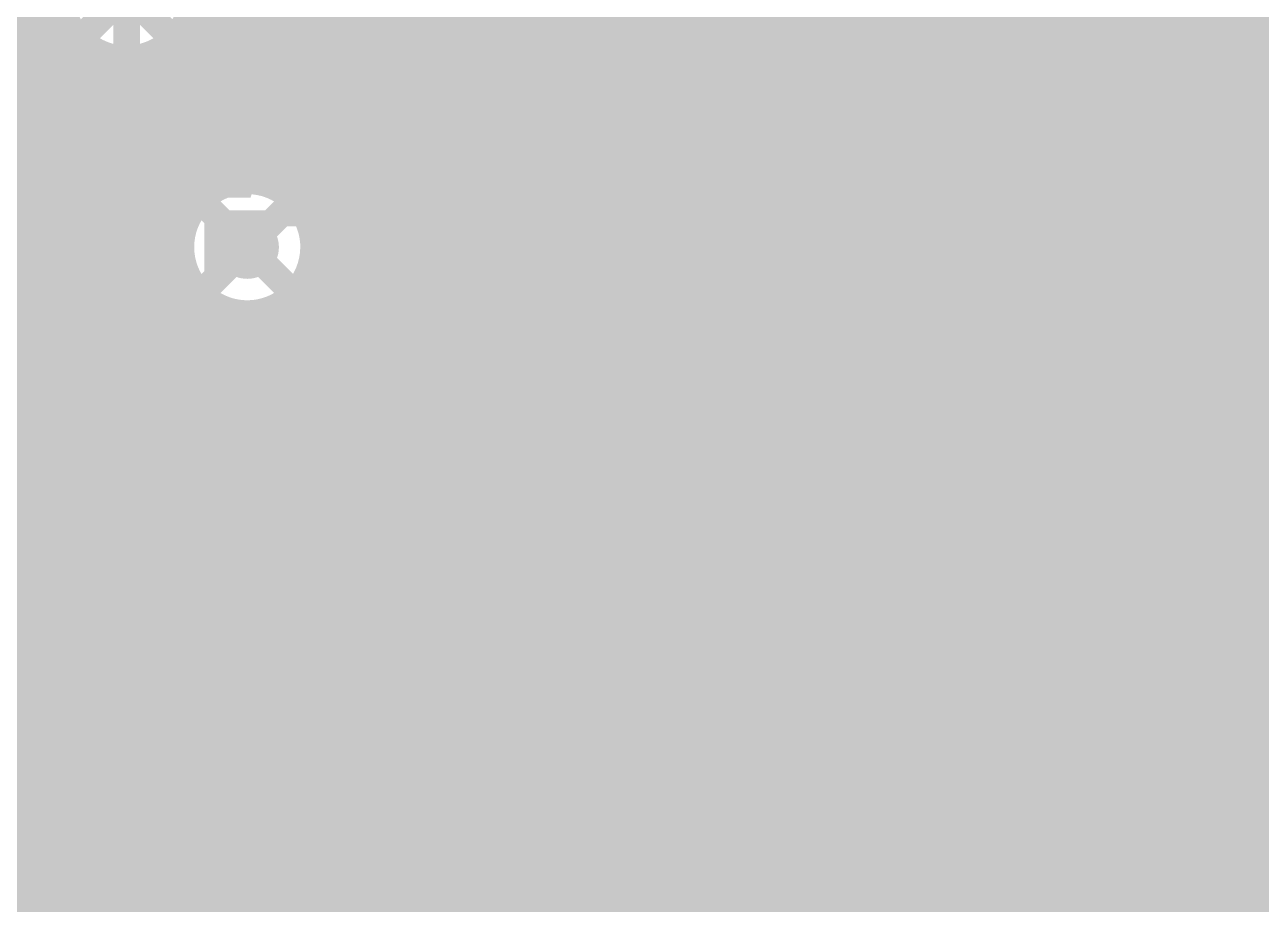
# Model space of a CAD drawing. Extents: x -3 to 92, y -53 to 125.
# Drawn here: x 7.29 to 19, y 70.23 to 78.56 of the extents above; entities that cross this region are included whole.
import ezdxf

# ---------------------------------------------------------------- set-up
doc = ezdxf.new("R2010")
doc.units = 0
doc.header["$MEASUREMENT"] = 0
doc.layers.get('0').update_dxf_attribs({"linetype": 'CONTINUOUS'})
for name, color, linetype in [('23-325-0_AST', 7, 'CONTINUOUS'), ('23-325-0_BOT', 7, 'CONTINUOUS'), ('23-325-0_DRD', 2, 'CONTINUOUS'), ('23-325-0_IN1', 4, 'CONTINUOUS'), ('23-325-0_IN2', 3, 'CONTINUOUS'), ('23-325-0_SMT', 10, 'CONTINUOUS'), ('23-325-0_SPT', 14, 'CONTINUOUS'), ('23-325-0_SST', 9, 'CONTINUOUS'), ('23-325-0_TOP', 12, 'CONTINUOUS'), ('THRUHOLE_TAP', 8, 'CONTINUOUS')]:
    doc.layers.add(name, color=color, linetype=linetype)

# ---------------------------------------------------------------- blocks, each defined once
blk = doc.blocks.new('RECTANGLE_43')
blk.add_solid([(1.09982, 0.8001), (1.09982, -0.8001), (-1.09982, 0.8001), (-1.09982, -0.8001)])
blk = doc.blocks.new('ROUND_68')
at = {"const_width": 0.29972}
blk.add_lwpolyline([(-0.14986, 0, 1), (0.14986, 0, 1)], format="xyb", close=True, dxfattribs=at)
blk = doc.blocks.new('ROUND_78')
at = {"const_width": 0.29972}
blk.add_lwpolyline([(-0.14986, 0, 1), (0.14986, 0, 1)], format="xyb", close=True, dxfattribs=at)
blk = doc.blocks.new('ROUND_79')
at = {"const_width": 0.29972}
blk.add_lwpolyline([(-0.14986, 0, 1), (0.14986, 0, 1)], format="xyb", close=True, dxfattribs=at)
blk = doc.blocks.new('RECTANGLE_4')
blk.add_solid([(0.4826, 0.4064), (0.4826, -0.4064), (-0.4826, 0.4064), (-0.4826, -0.4064)])
blk = doc.blocks.new('RECTANGLE_5')
blk.add_solid([(0.63627, 0.51308), (0.63627, -0.51308), (-0.63627, 0.51308), (-0.63627, -0.51308)])
blk = doc.blocks.new('ROUND_84')
at = {"const_width": 0.10033}
blk.add_lwpolyline([(-0.050164, 0, 1), (0.050164, 0, 1)], format="xyb", close=True, dxfattribs=at)

msp = doc.modelspace()

# ---------------------------------------------------------------- linework, layer by layer
at = {"layer": '23-325-0_AST', "const_width": 0.1524}
for points in [[(9.0678, 76.02982), (9.0678, 76.72832), (15.0622, 76.72832), (15.0622, 76.02982)], [(16.86052, 75.5777), (16.86052, 75.9333), (17.0307, 75.99426), (17.19834, 75.99426), (17.36852, 75.9333), (17.36852, 75.5777), (17.19834, 75.51928), (17.0307, 75.51928), (16.35252, 75.7555)], [(16.35252, 75.15606), (17.19834, 75.15606), (17.36852, 75.0951), (16.86052, 74.9173)], [(16.69034, 74.9173), (16.86052, 74.9173), (17.36852, 74.7395), (17.19834, 74.68108), (16.35252, 74.68108)], [(16.5227, 74.31786), (16.35252, 74.2569), (16.35252, 73.9013), (16.5227, 73.84288), (16.69034, 73.84288), (16.86052, 73.9013), (16.86052, 74.2569), (17.0307, 74.31786), (17.19834, 74.31786), (17.36852, 74.2569), (17.36852, 73.9013), (17.19834, 73.84288)], [(9.0678, 73.83018), (9.0678, 73.13168), (15.0622, 73.13168), (15.0622, 73.93178)], [(19.2405, 69.0245), (19.2405, 71.9455), (17.6022, 71.9455), (17.6022, 69.0245), (19.2405, 69.0245)], [(18.70456, 71.2089), (18.87474, 71.32828), (18.87474, 71.5645), (18.70456, 71.68388), (18.53692, 71.68388), (18.19656, 71.44766), (17.85874, 71.68388), (17.85874, 71.2089)], [(17.145, 67.437), (15.875, 67.437), (15.621, 67.691), (15.621, 70.993), (17.399, 70.993), (17.399, 67.691), (17.145, 67.437)], [(18.36674, 70.78726), (18.19656, 70.84568), (18.02892, 70.84568), (17.85874, 70.78726), (17.85874, 70.43166), (18.02892, 70.3707), (18.19656, 70.3707), (18.36674, 70.43166), (18.36674, 70.78726), (18.53692, 70.84568), (18.70456, 70.84568), (18.87474, 70.78726), (18.87474, 70.43166), (18.70456, 70.3707), (18.53692, 70.3707), (18.36674, 70.43166)], [(14.79296, 70.07098), (14.96314, 70.18782), (14.96314, 70.42658), (14.79296, 70.54342), (14.62278, 70.54342), (14.28496, 70.3072), (13.94714, 70.54342), (13.94714, 70.07098)]]:
    msp.add_lwpolyline(points, dxfattribs=at)
for points in [[(12.065, 75.92822, 0.4142136), (11.06678, 74.93)], [(13.06322, 74.93, 0.4142136), (12.065, 75.92822)], [(11.06678, 74.93, 0.4142136), (12.065, 73.93178)], [(12.065, 73.93178, 0.4142136), (13.06322, 74.93)]]:
    msp.add_lwpolyline(points, format="xyb", dxfattribs=at)
at = {"layer": '23-325-0_BOT'}
for points, const_width in [([(12.0142, 124.46), (12.0142, 58.27522)], 0.254), ([(12.2428, 124.46), (12.2428, 58.03138)], 0.254), ([(12.4714, 124.46), (12.4714, 46.101)], 0.254), ([(12.7, 124.46), (12.7, 46.101)], 0.254), ([(12.9286, 124.46), (12.9286, 46.101)], 0.254), ([(13.1572, 124.46), (13.1572, 46.101)], 0.254), ([(13.3858, 124.46), (13.3858, 46.101)], 0.254), ([(13.6144, 124.46), (13.6144, 46.101)], 0.254), ([(13.843, 124.46), (13.843, 46.101)], 0.254), ([(14.0716, 124.46), (14.0716, 60.02528)], 0.254), ([(14.3002, 124.46), (14.3002, 60.24118)], 0.254), ([(14.5288, 124.46), (14.5288, 60.31484)], 0.254), ([(14.7574, 124.46), (14.7574, 60.2996)], 0.254), ([(14.986, 124.46), (14.986, 60.19038)], 0.254), ([(15.2146, 124.46), (15.2146, 59.84748)], 0.254), ([(15.4432, 124.46), (15.4432, 54.8259)], 0.254), ([(15.6718, 124.46), (15.6718, 54.6862)], 0.254), ([(15.9004, 124.46), (15.9004, 46.101)], 0.254), ([(16.129, 124.46), (16.129, 46.101)], 0.254), ([(16.3576, 124.46), (16.3576, 46.101)], 0.254), ([(16.5862, 124.46), (16.5862, 46.101)], 0.254), ([(16.8148, 124.46), (16.8148, 46.101)], 0.254), ([(17.0434, 124.46), (17.0434, 46.101)], 0.254), ([(17.272, 124.46), (17.272, 46.101)], 0.254), ([(17.5006, 124.46), (17.5006, 46.101)], 0.254), ([(17.7292, 124.46), (17.7292, 46.101)], 0.254), ([(18.542, 52.832), (18.542, 106.172), (20.32, 107.95)], 0.635), ([(9.0424, 107.26166), (9.0424, 76.9747)], 0.254), ([(9.271, 107.03306), (9.271, 77.07122)], 0.254), ([(9.4996, 106.80446), (9.4996, 77.0763)], 0.254), ([(9.7282, 106.57586), (9.7282, 76.98994)], 0.254), ([(9.9568, 106.34726), (9.9568, 76.74356)], 0.254), ([(17.8943, 106.172), (17.8943, 52.832)], 0.254), ([(10.1854, 106.11866), (10.1854, 76.31176)], 0.254), ([(10.414, 105.89006), (10.414, 67.17538)], 0.254), ([(10.6426, 105.66146), (10.6426, 67.2846)], 0.254), ([(11.303, 69.215), (11.3538, 69.2658), (11.3538, 94.2848)], 0.635), ([(10.7061, 94.2848), (10.7061, 69.46646)], 0.254), ([(12.0015, 94.2848), (12.0015, 69.2658)], 0.254), ([(8.89, 27.94), (8.89, 69.088), (7.366, 70.612), (7.366, 82.677)], 0.254), ([(8.255, 78.867), (8.255, 70.612), (9.398, 69.469), (9.398, 41.402), (11.43, 39.37)], 0.254), ([(10.7061, 78.6384), (8.84174, 78.6384)], 0.254), ([(17.8943, 78.6384), (12.0015, 78.6384)], 0.254), ([(8.8138, 78.5749), (8.8138, 76.69022)], 0.254), ([(8.7122, 78.43266), (8.7122, 70.79996)], 0.254), ([(10.7061, 78.4098), (8.7122, 78.4098)], 0.254), ([(17.8943, 78.4098), (12.0015, 78.4098)], 0.254), ([(10.7061, 78.1812), (8.7122, 78.1812)], 0.254), ([(17.8943, 78.1812), (12.0015, 78.1812)], 0.254), ([(10.7061, 77.9526), (8.7122, 77.9526)], 0.254), ([(17.8943, 77.9526), (12.0015, 77.9526)], 0.254), ([(10.7061, 77.724), (8.7122, 77.724)], 0.254), ([(17.8943, 77.724), (12.0015, 77.724)], 0.254), ([(10.7061, 77.4954), (8.7122, 77.4954)], 0.254), ([(17.8943, 77.4954), (12.0015, 77.4954)], 0.254), ([(10.7061, 77.2668), (8.7122, 77.2668)], 0.254), ([(17.8943, 77.2668), (12.0015, 77.2668)], 0.254), ([(9.16178, 77.0382), (8.7122, 77.0382)], 0.254), ([(10.7061, 77.0382), (9.63422, 77.0382)], 0.254), ([(17.8943, 77.0382), (12.0015, 77.0382)], 0.254), ([(8.8773, 76.8096), (8.7122, 76.8096)], 0.254), ([(10.7061, 76.8096), (9.9187, 76.8096)], 0.254), ([(17.8943, 76.8096), (12.0015, 76.8096)], 0.254), ([(8.78078, 76.581), (8.7122, 76.581)], 0.254), ([(10.7061, 76.581), (10.01522, 76.581)], 0.254), ([(17.8943, 76.581), (12.0015, 76.581)], 0.254), ([(10.16, 42.291), (9.906, 42.545), (9.906, 75.946), (9.398, 76.454)], 0.254), ([(10.02792, 76.46924), (10.22858, 76.26858)], 0.254), ([(8.7757, 76.3524), (8.7122, 76.3524)], 0.254), ([(10.7061, 76.3524), (10.14476, 76.3524)], 0.254), ([(17.8943, 76.3524), (12.0015, 76.3524)], 0.254), ([(8.8138, 76.21778), (8.8138, 70.69836)], 0.254), ([(8.86206, 76.1238), (8.7122, 76.1238)], 0.254), ([(10.7061, 76.1238), (10.32764, 76.1238)], 0.254), ([(17.8943, 76.1238), (12.0015, 76.1238)], 0.254), ([(9.0424, 75.9333), (9.0424, 70.46976)], 0.254), ([(10.3632, 75.946), (10.3632, 67.1322)], 0.254), ([(9.1059, 75.8952), (8.7122, 75.8952)], 0.254), ([(9.271, 75.83678), (9.271, 70.24116)], 0.254), ([(9.38022, 75.82408), (9.4488, 75.7555)], 0.254), ([(10.7061, 75.8952), (10.3632, 75.8952)], 0.254), ([(17.8943, 75.8952), (12.0015, 75.8952)], 0.254), ([(9.4488, 75.6666), (8.7122, 75.6666)], 0.254), ([(9.4488, 75.7555), (9.4488, 70.06336)], 0.254), ([(10.7061, 75.6666), (10.3632, 75.6666)], 0.254), ([(17.8943, 75.6666), (12.0015, 75.6666)], 0.254), ([(9.4488, 75.438), (8.7122, 75.438)], 0.254), ([(10.7061, 75.438), (10.3632, 75.438)], 0.254), ([(17.8943, 75.438), (12.0015, 75.438)], 0.254), ([(9.4488, 75.2094), (8.7122, 75.2094)], 0.254), ([(10.7061, 75.2094), (10.3632, 75.2094)], 0.254), ([(17.8943, 75.2094), (12.0015, 75.2094)], 0.254), ([(9.4488, 74.9808), (8.7122, 74.9808)], 0.254), ([(10.7061, 74.9808), (10.3632, 74.9808)], 0.254), ([(17.8943, 74.9808), (12.0015, 74.9808)], 0.254), ([(9.4488, 74.7522), (8.7122, 74.7522)], 0.254), ([(10.7061, 74.7522), (10.3632, 74.7522)], 0.254), ([(17.8943, 74.7522), (12.0015, 74.7522)], 0.254), ([(9.4488, 74.5236), (8.7122, 74.5236)], 0.254), ([(10.7061, 74.5236), (10.3632, 74.5236)], 0.254), ([(17.8943, 74.5236), (12.0015, 74.5236)], 0.254), ([(9.4488, 74.295), (8.7122, 74.295)], 0.254), ([(10.7061, 74.295), (10.3632, 74.295)], 0.254), ([(17.8943, 74.295), (12.0015, 74.295)], 0.254), ([(9.4488, 74.0664), (8.7122, 74.0664)], 0.254), ([(10.7061, 74.0664), (10.3632, 74.0664)], 0.254), ([(17.8943, 74.0664), (12.0015, 74.0664)], 0.254), ([(9.4488, 73.8378), (8.7122, 73.8378)], 0.254), ([(10.7061, 73.8378), (10.3632, 73.8378)], 0.254), ([(17.8943, 73.8378), (12.0015, 73.8378)], 0.254), ([(9.4488, 73.6092), (8.7122, 73.6092)], 0.254), ([(10.7061, 73.6092), (10.3632, 73.6092)], 0.254), ([(17.8943, 73.6092), (12.0015, 73.6092)], 0.254), ([(9.4488, 73.3806), (8.7122, 73.3806)], 0.254), ([(10.7061, 73.3806), (10.3632, 73.3806)], 0.254), ([(17.8943, 73.3806), (12.0015, 73.3806)], 0.254), ([(9.4488, 73.152), (8.7122, 73.152)], 0.254), ([(10.7061, 73.152), (10.3632, 73.152)], 0.254), ([(17.8943, 73.152), (12.0015, 73.152)], 0.254), ([(9.4488, 72.9234), (8.7122, 72.9234)], 0.254), ([(10.7061, 72.9234), (10.3632, 72.9234)], 0.254), ([(17.8943, 72.9234), (12.0015, 72.9234)], 0.254), ([(9.4488, 72.6948), (8.7122, 72.6948)], 0.254), ([(10.7061, 72.6948), (10.3632, 72.6948)], 0.254), ([(17.8943, 72.6948), (12.0015, 72.6948)], 0.254), ([(9.4488, 72.4662), (8.7122, 72.4662)], 0.254), ([(10.7061, 72.4662), (10.3632, 72.4662)], 0.254), ([(17.8943, 72.4662), (12.0015, 72.4662)], 0.254), ([(9.4488, 72.2376), (8.7122, 72.2376)], 0.254), ([(10.7061, 72.2376), (10.3632, 72.2376)], 0.254), ([(17.8943, 72.2376), (12.0015, 72.2376)], 0.254), ([(9.4488, 72.009), (8.7122, 72.009)], 0.254), ([(10.7061, 72.009), (10.3632, 72.009)], 0.254), ([(17.8943, 72.009), (12.0015, 72.009)], 0.254), ([(9.4488, 71.7804), (8.7122, 71.7804)], 0.254), ([(10.7061, 71.7804), (10.3632, 71.7804)], 0.254), ([(17.8943, 71.7804), (12.0015, 71.7804)], 0.254), ([(9.4488, 71.5518), (8.7122, 71.5518)], 0.254), ([(10.7061, 71.5518), (10.3632, 71.5518)], 0.254), ([(17.8943, 71.5518), (12.0015, 71.5518)], 0.254), ([(9.4488, 71.3232), (8.7122, 71.3232)], 0.254), ([(10.7061, 71.3232), (10.3632, 71.3232)], 0.254), ([(17.8943, 71.3232), (12.0015, 71.3232)], 0.254), ([(9.4488, 71.0946), (8.7122, 71.0946)], 0.254), ([(10.7061, 71.0946), (10.3632, 71.0946)], 0.254), ([(17.8943, 71.0946), (12.0015, 71.0946)], 0.254), ([(9.4488, 70.866), (8.7122, 70.866)], 0.254), ([(10.7061, 70.866), (10.3632, 70.866)], 0.254), ([(17.8943, 70.866), (12.0015, 70.866)], 0.254), ([(8.7122, 70.79996), (9.4488, 70.06336)], 0.254), ([(9.4488, 70.6374), (8.87476, 70.6374)], 0.254), ([(10.7061, 70.6374), (10.3632, 70.6374)], 0.254), ([(17.8943, 70.6374), (12.0015, 70.6374)], 0.254), ([(9.4488, 70.4088), (9.10336, 70.4088)], 0.254), ([(10.7061, 70.4088), (10.3632, 70.4088)], 0.254), ([(17.8943, 70.4088), (12.0015, 70.4088)], 0.254), ([(9.4488, 70.1802), (9.33196, 70.1802)], 0.254), ([(10.7061, 70.1802), (10.3632, 70.1802)], 0.254), ([(17.8943, 70.1802), (12.0015, 70.1802)], 0.254)]:
    msp.add_lwpolyline(points, dxfattribs=dict(at, const_width=const_width))
at = {"layer": '23-325-0_BOT', "const_width": 0.254}
for points in [[(8.7122, 78.43266, 0.1922583), (8.88562, 78.867)], [(9.398, 77.08392, 0.4142136), (8.76808, 76.454)], [(10.02792, 76.46924, 0.4071472), (9.398, 77.08392)], [(8.76808, 76.454, 0.4059719), (9.38022, 75.82408)], [(10.3632, 75.946, 0.1989124), (10.22929, 76.26929)]]:
    msp.add_lwpolyline(points, format="xyb", dxfattribs=at)
at = {"layer": '23-325-0_DRD', "const_width": 0.254}
for points in [[(8.89, 79.502), (7.62, 78.232)], [(8.89, 78.232), (7.62, 79.502)], [(10.033, 77.089), (8.763, 75.819)], [(10.033, 75.819), (8.763, 77.089)], [(13.081, 75.565), (11.811, 74.295)], [(13.081, 74.295), (11.811, 75.565)], [(13.081, 75.565), (11.811, 74.295)], [(13.081, 74.295), (11.811, 75.565)], [(17.399, 75.565), (16.129, 74.295)], [(17.399, 74.295), (16.129, 75.565)]]:
    msp.add_lwpolyline(points, dxfattribs=at)
at = {"layer": '23-325-0_IN1', "const_width": 0.254}
for points in [[(9.017, 124.46), (9.017, 76.95438)], [(9.2456, 124.46), (9.2456, 77.0636)], [(9.4742, 124.46), (9.4742, 77.07884)], [(9.7028, 124.46), (9.7028, 77.00518)], [(9.9314, 124.46), (9.9314, 76.78928)], [(10.16, 124.46), (10.16, 42.92092)], [(10.3886, 124.46), (10.3886, 42.87774)], [(10.6172, 124.46), (10.6172, 42.7228)], [(11.9888, 124.46), (11.9888, 75.3618)], [(13.589, 124.46), (13.589, -4.572)], [(13.8176, 124.46), (13.8176, -4.572)], [(14.0462, 124.46), (14.0462, -4.572)], [(14.2748, 124.46), (14.2748, -4.572)], [(14.5034, 124.46), (14.5034, -4.572)], [(14.732, 124.46), (14.732, 54.59984)], [(14.9606, 124.46), (14.9606, 54.79288)], [(15.1892, 124.46), (15.1892, 54.85638)], [(15.4178, 124.46), (15.4178, 54.83352)], [(15.6464, 124.46), (15.6464, 54.70906)], [(15.875, 124.46), (15.875, -4.572)], [(16.1036, 124.46), (16.1036, -4.572)], [(17.9324, 124.46), (17.9324, 68.76288)], [(18.161, 124.46), (18.161, 68.56984)], [(18.3896, 124.46), (18.3896, 53.4416)], [(18.6182, 124.46), (18.6182, 53.45684)], [(18.8468, 124.46), (18.8468, 53.38318)], [(19.0754, 124.46), (19.0754, 53.16728)], [(13.3604, 104.9274), (13.3604, -4.572)], [(10.8458, 93.91142), (10.8458, 69.6468)], [(11.0744, 93.72092), (11.0744, 69.80174)], [(11.7602, 93.8022), (11.7602, 69.6468)], [(11.303, 93.65742), (11.303, 69.84492)], [(11.5316, 93.68028), (11.5316, 69.80174)], [(17.7038, 92.4179), (17.7038, 68.82638)], [(16.3322, 86.0679), (16.3322, 75.3872)], [(7.1882, 82.07248), (7.1882, 69.8119)], [(7.4168, 82.04962), (7.4168, 69.6722)], [(12.2174, 80.2386), (12.2174, 75.51674)], [(13.1318, 80.18526), (13.1318, -4.572)], [(16.5608, 80.21066), (16.5608, 75.5269)], [(17.4752, 80.21066), (17.4752, 68.80352)], [(12.446, 80.06842), (12.446, 75.55992)], [(12.6746, 80.01508), (12.6746, 75.51674)], [(12.9032, 80.0481), (12.9032, 75.3618)], [(16.7894, 80.05826), (16.7894, 75.55992)], [(17.018, 80.01508), (17.018, 75.50658)], [(17.2466, 80.05826), (17.2466, 75.33386)], [(7.66826, 78.6384), (-2.413, 78.6384)], [(7.6454, 78.70698), (7.6454, 57.24906)], [(29.61386, 78.6384), (8.84174, 78.6384)], [(8.7884, 78.53172), (8.7884, 76.61148)], [(7.82066, 78.4098), (-2.413, 78.4098)], [(7.874, 78.36408), (7.874, 57.59196)], [(29.60116, 78.4098), (8.6868, 78.4098)], [(8.1026, 78.25486), (8.1026, 57.70118)], [(8.5598, 78.31582), (8.5598, 57.64022)], [(29.67482, 78.1812), (-2.413, 78.1812)], [(8.3312, 78.24216), (8.3312, 57.71388)], [(29.89072, 77.9526), (-2.413, 77.9526)], [(53.77942, 77.724), (-2.413, 77.724)], [(21.92274, 77.4954), (-2.413, 77.4954)], [(21.42998, 77.2668), (-2.413, 77.2668)], [(9.16178, 77.0382), (-2.413, 77.0382)], [(21.19122, 77.0382), (9.63422, 77.0382)], [(8.8773, 76.8096), (-2.413, 76.8096)], [(21.04136, 76.8096), (9.9187, 76.8096)], [(8.78078, 76.581), (-2.413, 76.581)], [(20.94992, 76.581), (10.01522, 76.581)], [(8.7757, 76.3524), (-2.413, 76.3524)], [(8.7884, 76.29398), (8.7884, 57.42432)], [(20.9042, 76.3524), (10.0203, 76.3524)], [(8.86206, 76.1238), (-2.413, 76.1238)], [(9.9314, 76.11872), (9.9314, 42.87774)], [(20.89658, 76.1238), (9.93394, 76.1238)], [(9.017, 75.95108), (9.017, 28.55722)], [(9.7028, 75.90282), (9.7028, 42.7228)], [(9.1059, 75.8952), (-2.413, 75.8952)], [(9.2456, 75.84186), (9.2456, 28.4607)], [(9.4742, 75.82916), (9.4742, 28.17622)], [(20.9296, 75.8952), (9.68756, 75.8952)], [(21.0058, 75.6666), (-2.413, 75.6666)], [(12.07262, 75.438), (-2.413, 75.438)], [(16.39062, 75.438), (12.81684, 75.438)], [(21.13534, 75.438), (17.13484, 75.438)], [(11.88212, 75.2094), (-2.413, 75.2094)], [(16.20012, 75.2094), (13.00988, 75.2094)], [(21.336, 75.2094), (17.32788, 75.2094)], [(11.81862, 74.9808), (-2.413, 74.9808)], [(16.13662, 74.9808), (13.07338, 74.9808)], [(21.6916, 74.9808), (17.39138, 74.9808)], [(11.84148, 74.7522), (-2.413, 74.7522)], [(16.15948, 74.7522), (13.05052, 74.7522)], [(86.36, 74.7522), (17.36852, 74.7522)], [(11.9634, 74.5236), (-2.413, 74.5236)], [(11.9888, 74.49566), (11.9888, 39.65956)], [(12.9032, 74.49566), (12.9032, -4.572)], [(16.2814, 74.5236), (12.92606, 74.5236)], [(86.36, 74.5236), (17.24406, 74.5236)], [(17.2466, 74.5236), (17.2466, 68.67906)], [(16.3322, 74.47026), (16.3322, -4.572)], [(86.36, 74.295), (-2.413, 74.295)], [(12.2174, 74.34326), (12.2174, -4.572)], [(12.446, 74.30008), (12.446, -4.572)], [(12.6746, 74.34326), (12.6746, -4.572)], [(16.5608, 74.3331), (16.5608, 37.70122)], [(16.7894, 74.30008), (16.7894, 37.9857)], [(17.018, 74.35342), (17.018, 38.08222)], [(86.36, 74.0664), (-2.413, 74.0664)], [(38.52926, 73.8378), (-2.413, 73.8378)], [(38.3921, 73.6092), (-2.413, 73.6092)], [(38.35908, 73.3806), (-2.413, 73.3806)], [(38.41242, 73.152), (-2.413, 73.152)], [(38.5826, 72.9234), (-2.413, 72.9234)], [(48.97882, 72.6948), (-2.413, 72.6948)], [(38.75278, 72.4662), (-2.413, 72.4662)], [(38.4683, 72.2376), (-2.413, 72.2376)], [(38.37178, 72.009), (-2.413, 72.009)], [(38.3667, 71.7804), (-0.04572, 71.7804)], [(32.56026, 71.5518), (0.17018, 71.5518)], [(32.4231, 71.3232), (0.24384, 71.3232)], [(32.39008, 71.0946), (1.42748, 71.0946)], [(32.44342, 70.866), (1.77038, 70.866)], [(32.6136, 70.6374), (1.8796, 70.6374)], [(86.36, 70.4088), (1.89484, 70.4088)], [(44.65066, 70.1802), (1.82118, 70.1802)]]:
    msp.add_lwpolyline(points, dxfattribs=at)
for points in [[(7.62508, 78.867, 0.4142136), (8.255, 78.23708)], [(8.255, 78.23708, 0.4142136), (8.88492, 78.867)], [(9.398, 77.08392, 0.4142136), (8.76808, 76.454)], [(10.02792, 76.454, 0.4142136), (9.398, 77.08392)], [(8.76808, 76.454, 0.4142136), (9.398, 75.82408)], [(9.398, 75.82408, 0.4142136), (10.02792, 76.454)], [(12.446, 75.55992, 0.4142136), (11.81608, 74.93)], [(13.07592, 74.93, 0.4142136), (12.446, 75.55992)], [(16.764, 75.55992, 0.4142136), (16.13408, 74.93)], [(17.39392, 74.93, 0.4142136), (16.764, 75.55992)], [(11.81608, 74.93, 0.4142136), (12.446, 74.30008)], [(12.446, 74.30008, 0.4142136), (13.07592, 74.93)], [(16.13408, 74.93, 0.4142136), (16.764, 74.30008)], [(16.764, 74.30008, 0.4142136), (17.39392, 74.93)]]:
    msp.add_lwpolyline(points, format="xyb", dxfattribs=at)
at = {"layer": '23-325-0_SST', "const_width": 0.1524}
for points in [[(16.56842, 78.232), (16.7386, 78.31582), (17.41678, 78.31582), (17.58442, 78.232), (17.58442, 77.724), (17.41678, 77.64018), (16.7386, 77.64018), (16.56842, 77.724), (16.56842, 78.232)], [(9.4361, 77.84846), (9.37514, 78.0161), (9.01954, 78.0161), (8.96112, 77.84846), (8.96112, 77.67828), (9.01954, 77.5081), (9.37514, 77.5081), (9.4361, 77.34046), (9.4361, 77.17028), (9.37514, 77.0001), (9.01954, 77.0001), (8.96112, 77.17028)], [(10.03554, 77.67828), (10.03554, 77.5081), (9.85774, 77.0001), (9.79932, 77.17028), (9.79932, 78.0161)], [(10.2743, 78.0161), (10.2743, 77.17028), (10.21334, 77.0001), (10.03554, 77.5081)], [(10.69594, 77.5081), (11.05154, 77.5081), (11.1125, 77.34046), (11.1125, 77.17028), (11.05154, 77.0001), (10.69594, 77.0001), (10.63752, 77.17028), (10.63752, 77.34046), (10.87374, 78.0161)], [(15.0622, 76.02982), (15.0622, 76.72832), (9.0678, 76.72832), (9.0678, 76.02982)], [(6.78942, 75.83678), (6.78942, 76.34478), (7.80542, 75.83678), (7.80542, 76.34478)], [(18.47342, 75.83678), (18.47342, 76.34478), (19.48942, 75.83678), (19.48942, 76.34478)], [(7.29742, 74.76998), (7.29742, 75.44562)], [(17.272, 75.438), (17.272, 73.787), (19.304, 73.787)], [(15.0622, 73.93178), (15.0622, 73.13168), (9.0678, 73.13168), (9.0678, 73.83018)], [(17.21866, 72.69988), (17.57426, 72.69988), (17.69364, 72.87006), (17.69364, 73.0377), (17.57426, 73.20788), (17.21866, 73.20788), (17.21866, 72.19188)], [(18.47342, 72.69988), (18.53184, 72.87006), (18.53184, 73.0377), (18.47342, 73.20788), (18.11782, 73.20788), (18.05686, 73.0377), (18.05686, 72.87006), (18.11782, 72.69988), (18.47342, 72.69988), (18.53184, 72.5297), (18.53184, 72.36206), (18.47342, 72.19188), (18.11782, 72.19188), (18.05686, 72.36206), (18.05686, 72.5297), (18.11782, 72.69988)], [(18.89506, 72.36206), (19.01444, 72.19188), (19.25066, 72.19188), (19.37004, 72.36206), (19.37004, 72.5297), (19.13382, 72.87006), (19.37004, 73.20788), (18.89506, 73.20788)], [(17.51584, 72.69988), (17.69364, 72.19188)], [(19.2405, 69.0245), (19.2405, 71.9455), (17.6022, 71.9455), (17.6022, 69.0245), (19.2405, 69.0245)], [(14.91996, 71.21398), (15.09014, 71.33082), (15.09014, 71.56958), (14.91996, 71.68642), (14.74978, 71.68642), (14.41196, 71.4502), (14.07414, 71.68642), (14.07414, 71.21398)], [(17.145, 67.437), (15.875, 67.437), (15.621, 67.691), (15.621, 70.993), (17.399, 70.993), (17.399, 67.691), (17.145, 67.437)], [(15.09014, 70.84822), (15.09014, 70.4342), (14.07414, 70.4342)]]:
    msp.add_lwpolyline(points, dxfattribs=at)
for points in [[(12.065, 75.92822, 0.4142136), (11.06678, 74.93)], [(13.06322, 74.93, 0.4142136), (12.065, 75.92822)], [(11.06678, 74.93, 0.4142136), (12.065, 73.93178)], [(12.065, 73.93178, 0.4142136), (13.06322, 74.93)]]:
    msp.add_lwpolyline(points, format="xyb", dxfattribs=at)
at = {"layer": '23-325-0_TOP'}
for points, const_width in [([(9.36498, 80.645), (9.398, 80.645), (11.557, 78.486), (30.226, 78.486), (32.258, 78.486), (33.147, 79.375), (33.38576, 79.375)], 0.635), ([(22.225, 76.2), (20.955, 77.47), (9.652, 77.47), (8.255, 78.867)], 0.254), ([(9.398, 76.454), (9.906, 76.962), (19.431, 76.962), (21.59, 74.803), (23.368, 74.803), (24.765, 76.2)], 0.254), ([(10.09396, 76.5048), (10.02792, 76.43622)], 0.254), ([(19.2405, 76.5048), (10.09396, 76.5048)], 0.254), ([(10.16, 76.5048), (10.16, 76.0603)], 0.254), ([(10.3886, 76.5048), (10.3886, 76.0603)], 0.254), ([(10.6172, 76.5048), (10.6172, 76.0603)], 0.254), ([(10.8458, 76.5048), (10.8458, 74.5236)], 0.254), ([(11.0744, 76.5048), (11.0744, 74.295)], 0.254), ([(11.303, 76.5048), (11.303, 74.0664)], 0.254), ([(11.5316, 76.5048), (11.5316, 73.8378)], 0.254), ([(11.7602, 76.5048), (11.7602, 73.7997)], 0.254), ([(11.9888, 76.5048), (11.9888, 73.7997)], 0.254), ([(12.2174, 76.5048), (12.2174, 73.7997)], 0.254), ([(12.446, 76.5048), (12.446, 73.7997)], 0.254), ([(12.6746, 76.5048), (12.6746, 73.7997)], 0.254), ([(12.9032, 76.5048), (12.9032, 73.7997)], 0.254), ([(13.1318, 76.5048), (13.1318, 73.7997)], 0.254), ([(13.3604, 76.5048), (13.3604, 76.0603)], 0.254), ([(13.589, 76.5048), (13.589, 76.0603)], 0.254), ([(13.8176, 76.5048), (13.8176, 76.0603)], 0.254), ([(14.0462, 76.5048), (14.0462, 76.0603)], 0.254), ([(14.2748, 76.5048), (14.2748, 76.0603)], 0.254), ([(14.5034, 76.5048), (14.5034, 76.0603)], 0.254), ([(14.732, 76.5048), (14.732, 76.0603)], 0.254), ([(14.9606, 76.5048), (14.9606, 76.0603)], 0.254), ([(15.1892, 76.5048), (15.1892, 76.0603)], 0.254), ([(15.4178, 76.5048), (15.4178, 76.0603)], 0.254), ([(15.6464, 76.5048), (15.6464, 76.0603)], 0.254), ([(15.875, 76.5048), (15.875, 76.0603)], 0.254), ([(16.1036, 76.5048), (16.1036, 76.0603)], 0.254), ([(16.3322, 76.5048), (16.3322, 73.7997)], 0.254), ([(16.5608, 76.5048), (16.5608, 73.7997)], 0.254), ([(16.7894, 76.5048), (16.7894, 73.7997)], 0.254), ([(17.018, 76.5048), (17.018, 73.7997)], 0.254), ([(17.2466, 76.5048), (17.2466, 73.7997)], 0.254), ([(17.4752, 76.5048), (17.4752, 73.7997)], 0.254), ([(17.7038, 76.5048), (17.7038, 73.7997)], 0.254), ([(17.9324, 76.5048), (17.9324, 73.7997)], 0.254), ([(18.161, 76.5048), (18.161, 73.7997)], 0.254), ([(18.3896, 76.5048), (18.3896, 73.7997)], 0.254), ([(18.6182, 76.5048), (18.6182, 73.7997)], 0.254), ([(18.8468, 76.5048), (18.8468, 73.7997)], 0.254), ([(19.0754, 76.5048), (19.0754, 73.7997)], 0.254), ([(19.3929, 76.3524), (10.0203, 76.3524)], 0.254), ([(10.795, 76.0603), (9.88822, 76.0603)], 0.254), ([(9.9314, 76.11872), (9.9314, 76.0603)], 0.254), ([(19.6215, 76.1238), (9.93394, 76.1238)], 0.254), ([(10.795, 76.0603), (10.795, 74.5744)], 0.254), ([(13.335, 76.0603), (13.335, 73.7997)], 0.254), ([(16.19504, 76.0603), (13.335, 76.0603)], 0.254), ([(14.76502, 76.0603), (14.76502, 74.93)], 0.254), ([(16.19504, 76.0603), (16.19504, 73.7997)], 0.254), ([(13.335, 75.8952), (10.795, 75.8952)], 0.254), ([(19.8501, 75.8952), (16.19504, 75.8952)], 0.254), ([(13.335, 75.6666), (10.795, 75.6666)], 0.254), ([(20.0787, 75.6666), (16.19504, 75.6666)], 0.254), ([(13.335, 75.438), (10.795, 75.438)], 0.254), ([(20.3073, 75.438), (16.19504, 75.438)], 0.254), ([(13.335, 75.2094), (10.795, 75.2094)], 0.254), ([(20.5359, 75.2094), (16.19504, 75.2094)], 0.254), ([(21.59, 61.595), (16.891, 66.294), (15.24, 66.294), (14.605, 66.929), (14.605, 73.025), (14.478, 73.152), (11.303, 73.152), (9.525, 74.93), (9.36498, 74.93)], 0.635), ([(33.38576, 73.66), (32.36976, 72.644), (28.575, 72.644), (28.067, 73.152), (14.478, 73.152), (11.303, 73.152), (9.525, 74.93), (9.36498, 74.93)], 0.635), ([(13.335, 74.9808), (10.795, 74.9808)], 0.254), ([(20.7645, 74.9808), (16.19504, 74.9808)], 0.254), ([(9.36498, 74.93), (4.7498, 74.93)], 0.254), ([(14.76502, 74.93), (12.446, 74.93)], 0.254), ([(14.76502, 74.93), (12.446, 74.93)], 0.254), ([(13.335, 74.93), (14.76502, 74.93)], 0.254), ([(14.76502, 74.93), (16.764, 74.93)], 0.254), ([(16.19504, 74.93), (14.76502, 74.93)], 0.254), ([(13.335, 74.7522), (10.795, 74.7522)], 0.254), ([(20.9931, 74.7522), (16.19504, 74.7522)], 0.254), ([(10.795, 74.5744), (11.5697, 73.7997)], 0.254), ([(10.795, 74.5744), (11.5697, 73.7997)], 0.254), ([(13.335, 74.5236), (10.8458, 74.5236)], 0.254), ([(21.2217, 74.5236), (16.19504, 74.5236)], 0.254), ([(13.335, 74.295), (11.0744, 74.295)], 0.254), ([(31.21406, 74.295), (16.19504, 74.295)], 0.254), ([(13.335, 74.0664), (11.303, 74.0664)], 0.254), ([(30.65526, 74.0664), (16.19504, 74.0664)], 0.254), ([(13.335, 73.8378), (11.5316, 73.8378)], 0.254), ([(13.335, 73.7997), (11.5697, 73.7997)], 0.254), ([(13.335, 73.7997), (11.5697, 73.7997)], 0.254), ([(14.478, 73.7997), (13.335, 73.7997)], 0.254), ([(16.19504, 73.7997), (14.478, 73.7997)], 0.254), ([(30.65526, 73.8378), (16.19504, 73.8378)], 0.254), ([(28.067, 73.7997), (16.19504, 73.7997)], 0.254), ([(15.2527, 72.5043), (15.2527, 67.1957)], 0.254), ([(27.79776, 72.5043), (15.2527, 72.5043)], 0.254), ([(15.4178, 72.5043), (15.4178, 67.0306)], 0.254), ([(15.6464, 72.5043), (15.6464, 71.07428)], 0.254), ([(15.875, 72.5043), (15.875, 71.07428)], 0.254), ([(16.1036, 72.5043), (16.1036, 71.07428)], 0.254), ([(16.3322, 72.5043), (16.3322, 71.07428)], 0.254), ([(16.5608, 72.5043), (16.5608, 71.07428)], 0.254), ([(16.7894, 72.5043), (16.7894, 71.07428)], 0.254), ([(17.018, 72.5043), (17.018, 71.07428)], 0.254), ([(17.2466, 72.5043), (17.2466, 71.07428)], 0.254), ([(17.4752, 72.5043), (17.4752, 70.6882)], 0.254), ([(17.7038, 72.5043), (17.7038, 71.9328)], 0.254), ([(17.9324, 72.5043), (17.9324, 71.9328)], 0.254), ([(18.161, 72.5043), (18.161, 71.9328)], 0.254), ([(18.3896, 72.5043), (18.3896, 71.9328)], 0.254), ([(18.6182, 72.5043), (18.6182, 71.9328)], 0.254), ([(18.8468, 72.5043), (18.8468, 71.9328)], 0.254), ([(19.0754, 72.5043), (19.0754, 71.9328)], 0.254), ([(27.83586, 72.4662), (15.2527, 72.4662)], 0.254), ([(25.5778, 72.2376), (15.2527, 72.2376)], 0.254), ([(25.5778, 72.009), (15.2527, 72.009)], 0.254), ([(19.2278, 71.9328), (17.6022, 71.9328)], 0.254), ([(17.6022, 71.9328), (17.6022, 70.68058)], 0.254), ([(17.6022, 71.7804), (15.2527, 71.7804)], 0.254), ([(17.6022, 71.5518), (15.2527, 71.5518)], 0.254), ([(17.6022, 71.3232), (15.2527, 71.3232)], 0.254), ([(20.32, 71.1962), (18.415, 71.1962)], 0.254), ([(17.6022, 71.0946), (15.2527, 71.0946)], 0.254), ([(15.54226, 71.07428), (15.54226, 69.38772)], 0.254), ([(17.47774, 71.07428), (15.54226, 71.07428)], 0.254), ([(17.47774, 71.07428), (17.47774, 70.6882)], 0.254), ([(15.54226, 70.866), (15.2527, 70.866)], 0.254), ([(17.6022, 70.866), (17.47774, 70.866)], 0.254), ([(15.54226, 70.6374), (15.2527, 70.6374)], 0.254), ([(17.526, 70.6882), (17.47774, 70.6882)], 0.254), ([(15.54226, 70.4088), (15.2527, 70.4088)], 0.254), ([(15.54226, 70.1802), (15.2527, 70.1802)], 0.254), ([(18.415, 69.7738), (17.9832, 69.7738), (17.526, 70.231), (16.51, 70.231)], 0.254)]:
    msp.add_lwpolyline(points, dxfattribs=dict(at, const_width=const_width))
at = {"layer": '23-325-0_TOP', "const_width": 0.254}
for points in [[(9.88822, 76.0603, 0.1635387), (10.02649, 76.43626)], [(17.6022, 70.68058, 0.0419986), (17.526, 70.68699)], [(17.6022, 70.68058, 0.0419986), (17.526, 70.68699)]]:
    msp.add_lwpolyline(points, format="xyb", dxfattribs=at)

# ---------------------------------------------------------------- block references
at = {"layer": '23-325-0_AST'}
for p in [(9.36498, 74.93), (14.76502, 74.93)]:
    msp.add_blockref('RECTANGLE_43', p, dxfattribs=at)
at = {"layer": '23-325-0_BOT'}
for p in [(9.398, 76.454), (12.446, 74.93), (16.764, 74.93)]:
    msp.add_blockref('ROUND_68', p, dxfattribs=at)
at = {"layer": '23-325-0_IN1'}
for name, p in [('ROUND_79', (9.398, 76.454)), ('ROUND_78', (12.446, 74.93)), ('ROUND_78', (16.764, 74.93))]:
    msp.add_blockref(name, p, dxfattribs=at)
at = {"layer": '23-325-0_IN2'}
for name, p in [('ROUND_68', (9.398, 76.454)), ('ROUND_78', (12.446, 74.93)), ('ROUND_68', (16.764, 74.93))]:
    msp.add_blockref(name, p, dxfattribs=at)
at = {"layer": '23-325-0_SMT'}
for name, p in [('RECTANGLE_43', (9.36498, 74.93)), ('RECTANGLE_43', (14.76502, 74.93)), ('RECTANGLE_4', (18.415, 71.1962)), ('RECTANGLE_5', (16.51, 70.231))]:
    msp.add_blockref(name, p, dxfattribs=at)
at = {"layer": '23-325-0_SPT'}
for name, p in [('RECTANGLE_43', (9.36498, 74.93)), ('RECTANGLE_43', (14.76502, 74.93)), ('RECTANGLE_4', (18.415, 71.1962)), ('RECTANGLE_5', (16.51, 70.231))]:
    msp.add_blockref(name, p, dxfattribs=at)
at = {"layer": '23-325-0_TOP'}
for name, p in [('ROUND_68', (9.398, 76.454)), ('RECTANGLE_43', (9.36498, 74.93)), ('RECTANGLE_43', (14.76502, 74.93)), ('ROUND_68', (12.446, 74.93)), ('ROUND_68', (16.764, 74.93)), ('RECTANGLE_4', (18.415, 71.1962)), ('RECTANGLE_5', (16.51, 70.231))]:
    msp.add_blockref(name, p, dxfattribs=at)
at = {"layer": 'THRUHOLE_TAP'}
for p in [(9.398, 76.454), (12.446, 74.93), (16.764, 74.93)]:
    msp.add_blockref('ROUND_84', p, dxfattribs=at)

doc.saveas('drawing.dxf')
